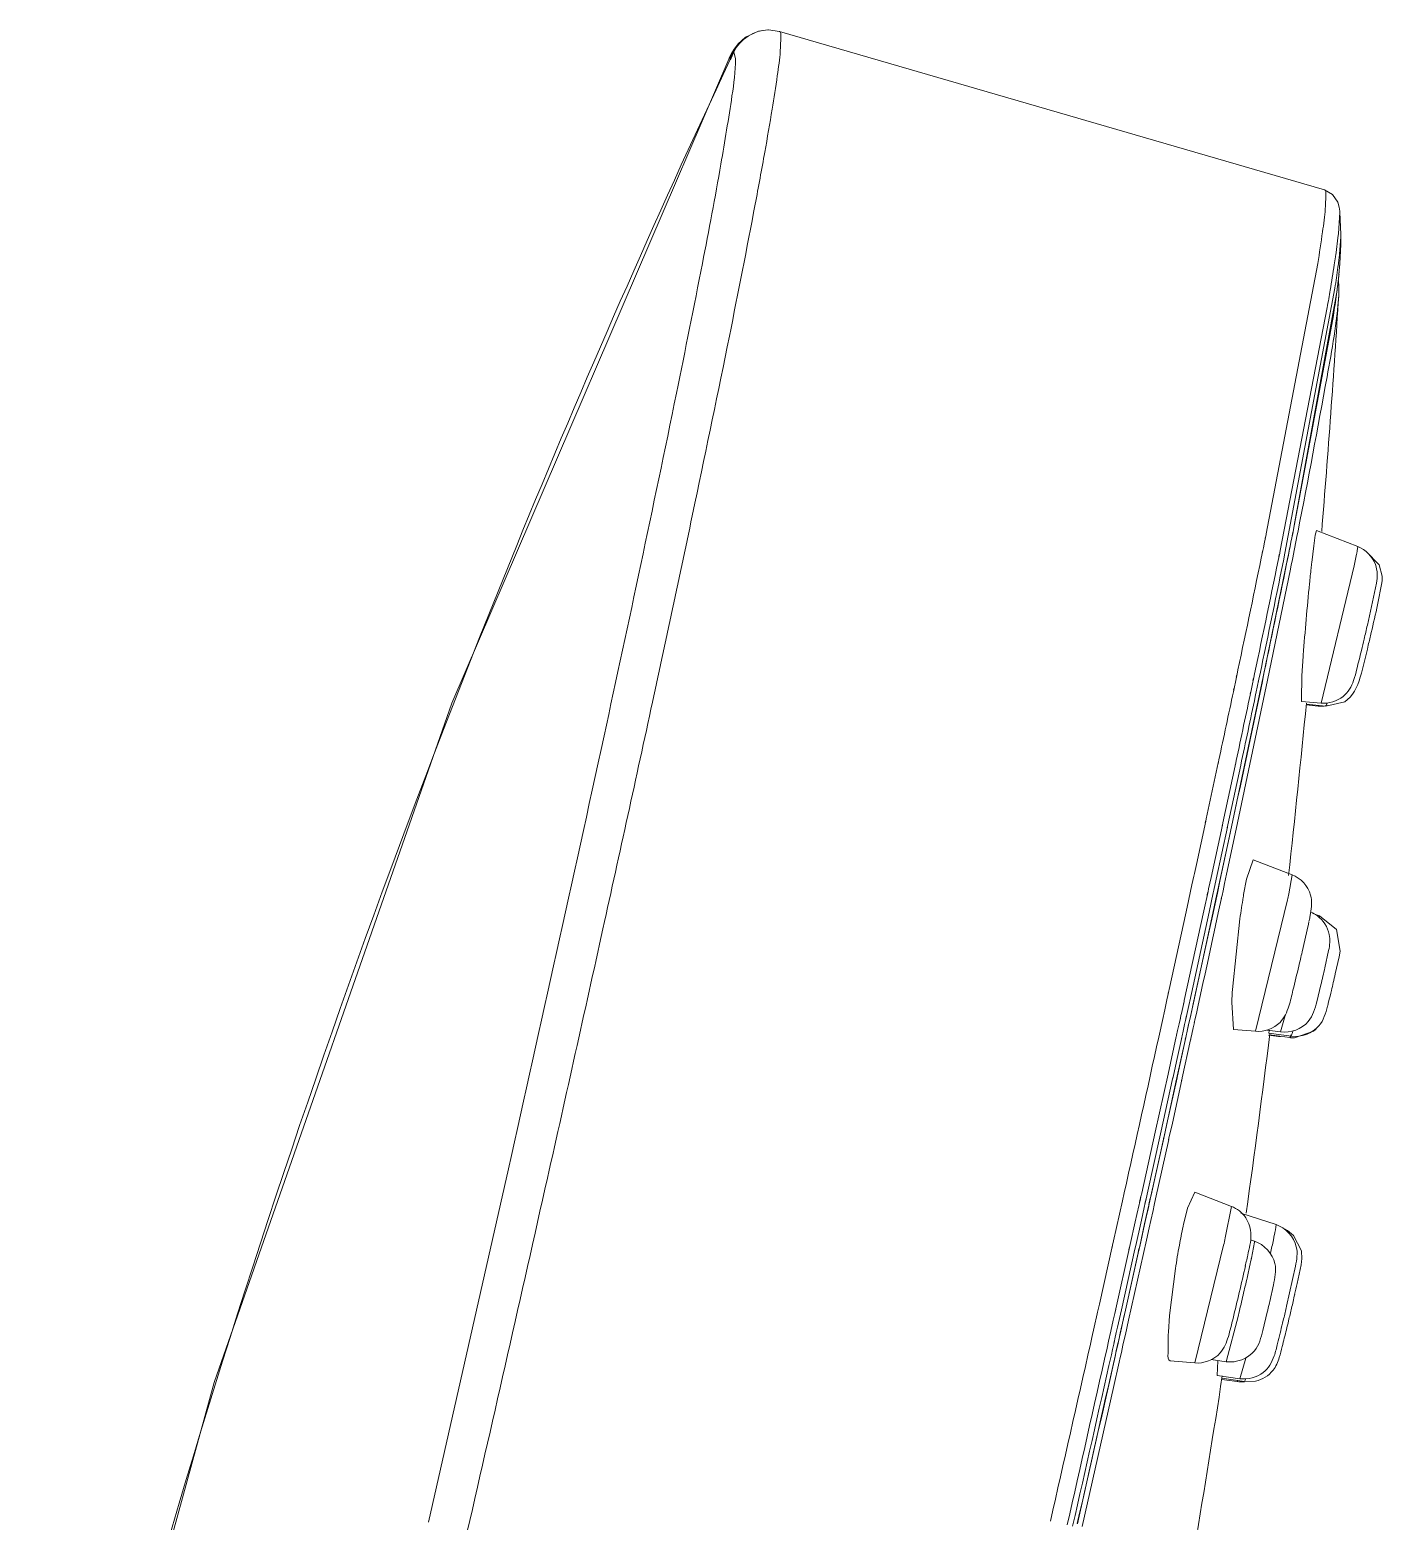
# Model space of a CAD drawing. Header units: millimetres. Extents: x 0 to 460316, y -63250 to 103204.
# Drawn here: x 202115.62 to 202150.9, y 47797.14 to 47836.03 of the extents above; entities that cross this region are included whole.
import ezdxf

# ---------------------------------------------------------------- set-up
doc = ezdxf.new("R2010")
doc.units = ezdxf.units.MM
doc.header["$LTSCALE"] = 25

msp = doc.modelspace()

# ---------------------------------------------------------------- linework, layer by layer
at = {"color": 7, "linetype": 'Continuous', "lineweight": 20}
for p, q in [((202134.892, 47836.027), (202134.876, 47836.027)), ((202135.173, 47835.987), (202134.892, 47836.027)), ((202149.389, 47831.857), (202135.172, 47835.988)), ((202133.851, 47835.266), (202133.985, 47835.456)), ((202133.888, 47835.25), (202133.986, 47835.457)), ((202133.895, 47835.247), (202133.986, 47835.457)), ((202133.986, 47835.457), (202134.031, 47835.268)), ((202149.389, 47831.857), (202149.388, 47831.857)), ((202149.758, 47830.718), (202149.792, 47831.264)), ((202149.816, 47830.699), (202149.792, 47831.265)), ((202149.684, 47830.147), (202149.752, 47830.673)), ((202149.817, 47830.631), (202149.783, 47830.173)), ((202149.816, 47830.699), (202149.817, 47830.631)), ((202147.872, 47822.883), (202149.217, 47829.935)), ((202149.758, 47829.54), (202149.794, 47829.933)), ((202149.792, 47829.916), (202149.77, 47829.653)), ((202149.793, 47829.931), (202149.792, 47829.913)), ((202149.793, 47829.931), (202149.792, 47829.916)), ((202149.795, 47829.974), (202149.793, 47829.931)), ((202149.706, 47829.129), (202149.758, 47829.54)), ((202149.768, 47829.351), (202149.754, 47829.477)), ((202149.765, 47829.603), (202149.764, 47829.595)), ((202149.765, 47829.603), (202149.765, 47829.598)), ((202149.663, 47829.289), (202148.361, 47822.378)), ((202149.72, 47829.239), (202148.603, 47823.1)), ((202149.763, 47829.109), (202149.768, 47829.351)), ((202148.237, 47822.451), (202149.464, 47828.785)), ((202148.586, 47823), (202149.624, 47828.576)), ((202147.827, 47822.664), (202147.868, 47822.863)), ((202147.868, 47822.863), (202147.872, 47822.883)), ((202148.673, 47822.812), (202148.703, 47822.964)), ((202149.111, 47822.568), (202149.153, 47822.853)), ((202149.153, 47822.853), (202149.185, 47822.968)), ((202150.26, 47822.551), (202149.185, 47822.968)), ((202147.764, 47822.372), (202147.777, 47822.435)), ((202147.783, 47822.448), (202147.797, 47822.517)), ((202147.797, 47822.517), (202147.827, 47822.664)), ((202147.842, 47822.758), (202147.846, 47822.776)), ((202148.223, 47822.384), (202148.237, 47822.451)), ((202149.059, 47822.135), (202149.111, 47822.568)), ((202150.246, 47822.438), (202150.26, 47822.551)), ((202150.82, 47822.072), (202150.474, 47822.434)), ((202148.429, 47822.234), (202147.795, 47819.157)), ((202148.199, 47822.284), (202148.212, 47822.347)), ((202148.503, 47821.961), (202148.526, 47822.079)), ((202149.302, 47818.468), (202150.168, 47822.045)), ((202150.168, 47822.045), (202150.23, 47822.353)), ((202150.896, 47821.783), (202150.82, 47822.072)), ((202147.909, 47819.066), (202148.503, 47821.961)), ((202150.891, 47821.602), (202150.897, 47821.671)), ((202150.897, 47821.671), (202150.896, 47821.783)), ((202150.511, 47820.502), (202150.75, 47821.596)), ((202150.776, 47821.032), (202150.891, 47821.602)), ((202147.122, 47819.274), (202147.135, 47819.335)), ((202147.795, 47819.157), (202146.904, 47814.956)), ((202147.015, 47818.766), (202147.051, 47818.936)), ((202147.051, 47818.936), (202147.059, 47818.974)), ((202147.059, 47818.974), (202147.122, 47819.274)), ((202147.09, 47815.185), (202147.909, 47819.066)), ((202147.091, 47819.149), (202147.104, 47819.21)), ((202147.494, 47818.881), (202147.557, 47819.178)), ((202147.527, 47819.057), (202147.54, 47819.118)), ((202147.557, 47819.178), (202147.57, 47819.238)), ((202147.69, 47819.137), (202147.629, 47818.845)), ((202147.676, 47819.089), (202147.663, 47819.028)), ((202147.668, 47818.541), (202147.772, 47819.034)), ((202147.703, 47819.197), (202147.69, 47819.137)), ((202147.765, 47819.007), (202147.778, 47819.068)), ((202147.772, 47819.034), (202147.784, 47819.093)), ((202148.789, 47818.515), (202148.804, 47819.217)), ((202147.019, 47818.811), (202147.027, 47818.849)), ((202147.451, 47818.674), (202147.486, 47818.843)), ((202147.455, 47818.719), (202147.463, 47818.757)), ((202147.486, 47818.843), (202147.494, 47818.881)), ((202147.621, 47818.808), (202147.586, 47818.642)), ((202147.6, 47818.728), (202147.592, 47818.69)), ((202147.629, 47818.845), (202147.621, 47818.808)), ((202149.302, 47818.468), (202148.789, 47818.515)), ((202149.231, 47818.392), (202148.913, 47818.421)), ((202149.429, 47818.392), (202148.915, 47818.439)), ((202149.429, 47818.392), (202149.919, 47818.506)), ((202149.429, 47818.392), (202149.458, 47818.467)), ((202146.627, 47816.939), (202146.638, 47816.993)), ((202146.308, 47815.455), (202146.621, 47816.914)), ((202146.608, 47816.86), (202146.623, 47816.935)), ((202146.621, 47816.914), (202146.627, 47816.939)), ((202146.741, 47815.346), (202147.061, 47816.837)), ((202147.207, 47816.852), (202146.874, 47815.294)), ((202147.043, 47816.768), (202147.049, 47816.792)), ((202147.061, 47816.837), (202147.066, 47816.862)), ((202146.295, 47815.394), (202146.308, 47815.455)), ((202146.05, 47814.259), (202146.295, 47815.394)), ((202146.282, 47815.343), (202146.296, 47815.408)), ((202146.434, 47813.923), (202146.728, 47815.286)), ((202146.861, 47815.234), (202146.57, 47813.882)), ((202146.716, 47814.069), (202146.968, 47815.242)), ((202146.719, 47815.249), (202146.733, 47815.313)), ((202146.728, 47815.286), (202146.741, 47815.346)), ((202146.838, 47814.012), (202147.09, 47815.185)), ((202146.874, 47815.294), (202146.857, 47815.218)), ((202146.904, 47814.956), (202146.716, 47814.079)), ((202145.999, 47814.024), (202146.05, 47814.259)), ((202147.36, 47813.88), (202147.535, 47814.386)), ((202148.549, 47813.993), (202147.535, 47814.386)), ((202145.935, 47813.727), (202145.984, 47813.954)), ((202145.958, 47813.853), (202145.974, 47813.924)), ((202145.984, 47813.954), (202145.999, 47814.024)), ((202146.37, 47813.628), (202146.434, 47813.923)), ((202146.57, 47813.882), (202146.507, 47813.589)), ((202146.663, 47813.822), (202146.716, 47814.069)), ((202146.716, 47814.079), (202146.665, 47813.844)), ((202146.785, 47813.764), (202146.838, 47814.012)), ((202147.283, 47813.475), (202147.36, 47813.88)), ((202148.459, 47813.495), (202148.549, 47813.993)), ((202145.809, 47813.148), (202145.935, 47813.727)), ((202146.245, 47813.052), (202146.355, 47813.558)), ((202146.329, 47813.456), (202146.344, 47813.527)), ((202146.355, 47813.558), (202146.37, 47813.628)), ((202146.492, 47813.52), (202146.383, 47813.017)), ((202146.483, 47813.497), (202146.468, 47813.426)), ((202146.588, 47813.486), (202146.48, 47812.989)), ((202146.507, 47813.589), (202146.492, 47813.52)), ((202146.581, 47813.439), (202146.597, 47813.513)), ((202146.603, 47813.555), (202146.588, 47813.486)), ((202146.597, 47813.513), (202146.663, 47813.822)), ((202146.665, 47813.844), (202146.603, 47813.555)), ((202146.719, 47813.456), (202146.745, 47813.576)), ((202146.745, 47813.576), (202146.785, 47813.764)), ((202145.721, 47812.744), (202145.809, 47813.148)), ((202146.467, 47812.914), (202146.581, 47813.439)), ((202146.582, 47813.476), (202146.567, 47813.404)), ((202146.571, 47813.403), (202146.587, 47813.475)), ((202146.655, 47813.161), (202146.703, 47813.382)), ((202146.701, 47813.375), (202146.719, 47813.456)), ((202147.591, 47809.91), (202148.425, 47813.339)), ((202145.34, 47810.998), (202145.721, 47812.744)), ((202145.735, 47810.715), (202146.245, 47813.052)), ((202146.383, 47813.017), (202145.877, 47810.694)), ((202146.48, 47812.989), (202145.973, 47810.657)), ((202146.366, 47812.449), (202146.467, 47812.914)), ((202146.991, 47811.004), (202147.185, 47812.845)), ((202148.962, 47812.657), (202148.982, 47812.754)), ((202149.011, 47812.891), (202149.029, 47812.982)), ((202149.264, 47812.925), (202149.092, 47812.981)), ((202149.264, 47812.925), (202149.706, 47812.567)), ((202145.969, 47810.628), (202146.366, 47812.449)), ((202148.809, 47811.98), (202148.965, 47812.671)), ((202149.706, 47812.567), (202149.8, 47812.003)), ((202149.5, 47812.014), (202149.403, 47811.568)), ((202149.8, 47812.003), (202149.772, 47811.857)), ((202149.772, 47811.857), (202149.674, 47811.408)), ((202145.225, 47810.474), (202145.29, 47810.772)), ((202145.29, 47810.772), (202145.297, 47810.802)), ((202145.297, 47810.802), (202145.332, 47810.963)), ((202145.317, 47810.904), (202145.324, 47810.937)), ((202145.332, 47810.963), (202145.34, 47810.998)), ((202149.299, 47811.122), (202149.191, 47810.682)), ((202145.163, 47810.192), (202145.225, 47810.474)), ((202145.277, 47810.72), (202145.283, 47810.749)), ((202145.649, 47810.324), (202145.66, 47810.372)), ((202145.66, 47810.372), (202145.728, 47810.684)), ((202145.713, 47810.626), (202145.719, 47810.655)), ((202145.728, 47810.684), (202145.735, 47810.715)), ((202145.87, 47810.664), (202145.802, 47810.352)), ((202145.859, 47810.624), (202145.853, 47810.595)), ((202145.877, 47810.694), (202145.87, 47810.664)), ((202145.973, 47810.657), (202145.895, 47810.301)), ((202145.895, 47810.286), (202145.969, 47810.628)), ((202146.013, 47810.205), (202146.06, 47810.42)), ((202146.06, 47810.42), (202146.088, 47810.548)), ((202147.017, 47809.962), (202146.972, 47810.674)), ((202145.084, 47809.832), (202145.163, 47810.192)), ((202145.562, 47809.93), (202145.601, 47810.107)), ((202145.601, 47810.107), (202145.633, 47810.25)), ((202145.623, 47810.21), (202145.648, 47810.326)), ((202145.633, 47810.25), (202145.649, 47810.324)), ((202145.744, 47810.089), (202145.705, 47809.912)), ((202145.775, 47810.231), (202145.744, 47810.089)), ((202145.788, 47810.296), (202145.763, 47810.18)), ((202145.791, 47810.305), (202145.775, 47810.231)), ((202145.802, 47810.352), (202145.791, 47810.305)), ((202145.848, 47810.086), (202145.81, 47809.911)), ((202145.813, 47809.91), (202145.849, 47810.079)), ((202145.879, 47810.228), (202145.848, 47810.086)), ((202145.849, 47810.079), (202145.88, 47810.216)), ((202145.876, 47810.229), (202145.861, 47810.158)), ((202145.864, 47810.158), (202145.895, 47810.301)), ((202145.88, 47810.216), (202145.895, 47810.286)), ((202145.933, 47809.837), (202145.969, 47810.002)), ((202145.969, 47810.002), (202145.998, 47810.137)), ((202145.996, 47810.13), (202146.013, 47810.205)), ((202148.246, 47809.894), (202148.369, 47810.327)), ((202145.068, 47809.759), (202145.084, 47809.832)), ((202145.313, 47808.797), (202145.527, 47809.771)), ((202145.524, 47809.755), (202145.536, 47809.808)), ((202145.536, 47809.808), (202145.562, 47809.93)), ((202145.67, 47809.753), (202145.549, 47809.201)), ((202145.775, 47809.753), (202145.553, 47808.74)), ((202145.558, 47808.749), (202145.787, 47809.795)), ((202145.679, 47809.791), (202145.664, 47809.723)), ((202145.705, 47809.912), (202145.679, 47809.791)), ((202145.683, 47808.698), (202145.9, 47809.688)), ((202145.77, 47809.738), (202145.762, 47809.702)), ((202145.783, 47809.791), (202145.775, 47809.753)), ((202145.81, 47809.911), (202145.783, 47809.791)), ((202145.787, 47809.795), (202145.813, 47809.91)), ((202145.896, 47809.673), (202145.904, 47809.709)), ((202145.9, 47809.688), (202145.908, 47809.724)), ((202145.908, 47809.724), (202145.933, 47809.837)), ((202147.591, 47809.91), (202147.017, 47809.962)), ((202148.246, 47809.894), (202147.901, 47809.944)), ((202148.134, 47809.782), (202147.932, 47809.812)), ((202147.944, 47809.866), (202147.946, 47809.934)), ((202148.527, 47809.782), (202147.944, 47809.866)), ((202147.964, 47809.821), (202148.49, 47809.745)), ((202148.501, 47809.769), (202148.516, 47809.818)), ((202148.527, 47809.782), (202148.568, 47809.907)), ((202149.107, 47809.915), (202148.607, 47809.737)), ((202145.549, 47809.201), (202145.451, 47808.755)), ((202144.977, 47807.278), (202145.313, 47808.797)), ((202145.439, 47808.703), (202145.117, 47807.241)), ((202145.535, 47808.659), (202145.215, 47807.209)), ((202145.281, 47807.494), (202145.545, 47808.694)), ((202145.423, 47807.517), (202145.671, 47808.643)), ((202145.451, 47808.755), (202145.434, 47808.677)), ((202145.553, 47808.74), (202145.534, 47808.655)), ((202145.535, 47808.654), (202145.547, 47808.708)), ((202145.545, 47808.694), (202145.558, 47808.749)), ((202145.666, 47808.625), (202145.678, 47808.68)), ((202145.671, 47808.643), (202145.683, 47808.698)), ((202144.625, 47805.694), (202144.977, 47807.278)), ((202145.199, 47807.125), (202145.281, 47807.494)), ((202145.336, 47807.124), (202145.423, 47807.517)), ((202145.117, 47807.241), (202144.767, 47805.662)), ((202144.864, 47805.611), (202145.199, 47807.125)), ((202145.207, 47807.174), (202144.868, 47805.64)), ((202144.986, 47805.541), (202145.328, 47807.088)), ((202145.199, 47807.146), (202145.19, 47807.11)), ((202145.215, 47807.209), (202145.207, 47807.174)), ((202145.326, 47807.079), (202145.336, 47807.124)), ((202128.106, 47806.322), (202126.018, 47797.107)), ((202144.123, 47805.49), (202144.17, 47805.701)), ((202145.819, 47805.302), (202146.01, 47805.715)), ((202146.963, 47805.345), (202146.01, 47805.715)), ((202143.891, 47804.448), (202144.123, 47805.49)), ((202144.501, 47805.134), (202144.558, 47805.394)), ((202144.558, 47805.394), (202144.589, 47805.532)), ((202144.567, 47805.449), (202144.603, 47805.61)), ((202144.589, 47805.532), (202144.605, 47805.605)), ((202144.605, 47805.605), (202144.625, 47805.694)), ((202144.7, 47805.363), (202144.642, 47805.103)), ((202144.731, 47805.5), (202144.7, 47805.363)), ((202144.745, 47805.579), (202144.709, 47805.418)), ((202144.767, 47805.662), (202144.731, 47805.5)), ((202144.742, 47805.062), (202144.799, 47805.317)), ((202144.801, 47805.342), (202144.744, 47805.084)), ((202144.799, 47805.317), (202144.829, 47805.452)), ((202144.832, 47805.479), (202144.801, 47805.342)), ((202144.845, 47805.556), (202144.809, 47805.395)), ((202144.813, 47805.395), (202144.868, 47805.64)), ((202144.829, 47805.452), (202144.864, 47805.611)), ((202144.919, 47805.241), (202144.95, 47805.379)), ((202144.95, 47805.379), (202144.986, 47805.541)), ((202146.802, 47804.521), (202146.963, 47805.345)), ((202144.327, 47804.354), (202144.457, 47804.939)), ((202144.457, 47804.939), (202144.501, 47805.134)), ((202144.642, 47805.103), (202144.599, 47804.909)), ((202144.699, 47804.871), (202144.742, 47805.062)), ((202144.744, 47805.084), (202144.701, 47804.891)), ((202144.818, 47804.786), (202144.862, 47804.981)), ((202144.862, 47804.981), (202144.919, 47805.241)), ((202145.715, 47804.875), (202145.819, 47805.302)), ((202148.128, 47804.87), (202147.213, 47805.171)), ((202144.599, 47804.909), (202144.469, 47804.325)), ((202144.701, 47804.891), (202144.572, 47804.311)), ((202144.572, 47804.297), (202144.699, 47804.871)), ((202144.747, 47804.466), (202144.818, 47804.786)), ((202148.059, 47804.475), (202148.083, 47804.595)), ((202148.788, 47804.188), (202148.583, 47804.585)), ((202143.52, 47802.791), (202143.865, 47804.335)), ((202143.85, 47804.277), (202143.874, 47804.388)), ((202143.865, 47804.335), (202143.891, 47804.448)), ((202143.95, 47802.669), (202144.308, 47804.271)), ((202144.447, 47804.227), (202144.093, 47802.644)), ((202144.55, 47804.213), (202144.198, 47802.636)), ((202144.202, 47802.641), (202144.55, 47804.201)), ((202144.292, 47804.21), (202144.31, 47804.291)), ((202144.308, 47804.271), (202144.327, 47804.354)), ((202144.451, 47804.259), (202144.43, 47804.163)), ((202144.469, 47804.325), (202144.447, 47804.227)), ((202144.552, 47804.237), (202144.531, 47804.141)), ((202144.572, 47804.311), (202144.534, 47804.14)), ((202144.55, 47804.201), (202144.572, 47804.297)), ((202144.669, 47804.116), (202144.747, 47804.466)), ((202146.006, 47801.263), (202146.761, 47804.333)), ((202147.568, 47804.436), (202147.466, 47804.47)), ((202147.486, 47803.998), (202147.568, 47804.415)), ((202148.801, 47803.976), (202148.788, 47804.188)), ((202144.28, 47802.374), (202144.669, 47804.116)), ((202147.327, 47803.787), (202147.353, 47803.904)), ((202147.437, 47803.769), (202147.453, 47803.844)), ((202147.453, 47803.844), (202147.465, 47803.897)), ((202147.465, 47803.897), (202147.476, 47803.948)), ((202148.403, 47802.739), (202148.636, 47803.788)), ((202148.679, 47803.333), (202148.78, 47803.82)), ((202148.78, 47803.82), (202148.794, 47803.91)), ((202148.794, 47803.91), (202148.801, 47803.976)), ((202145.352, 47802.498), (202145.505, 47803.723)), ((202143.474, 47802.586), (202143.52, 47802.791)), ((202143.884, 47802.377), (202143.947, 47802.658)), ((202143.923, 47802.549), (202143.95, 47802.669)), ((202144.093, 47802.644), (202144.043, 47802.422)), ((202144.198, 47802.636), (202144.148, 47802.415)), ((202144.153, 47802.423), (202144.202, 47802.641)), ((202143.386, 47802.194), (202143.464, 47802.544)), ((202143.464, 47802.543), (202143.474, 47802.586)), ((202143.82, 47802.092), (202143.884, 47802.377)), ((202144.043, 47802.422), (202143.992, 47802.195)), ((202144.148, 47802.415), (202144.063, 47802.037)), ((202144.069, 47802.048), (202144.153, 47802.423)), ((202144.198, 47802.007), (202144.28, 47802.374)), ((202145.319, 47802.061), (202145.352, 47802.498)), ((202146.83, 47801.294), (202147.145, 47802.506)), ((202147.899, 47802.584), (202147.782, 47802.107)), ((202148.298, 47802.297), (202148.326, 47802.412)), ((202143.286, 47801.75), (202143.326, 47801.929)), ((202143.326, 47801.929), (202143.386, 47802.194)), ((202143.721, 47801.648), (202143.761, 47801.827)), ((202143.761, 47801.827), (202143.82, 47802.092)), ((202143.921, 47801.881), (202143.897, 47801.775)), ((202143.925, 47801.893), (202143.902, 47801.791)), ((202143.961, 47802.054), (202143.925, 47801.893)), ((202143.992, 47802.195), (202143.961, 47802.054)), ((202144.002, 47801.753), (202144.025, 47801.856)), ((202144.024, 47801.86), (202144.004, 47801.773)), ((202144.006, 47801.767), (202144.03, 47801.874)), ((202144.063, 47802.037), (202144.024, 47801.86)), ((202144.03, 47801.874), (202144.069, 47802.048)), ((202144.134, 47801.722), (202144.16, 47801.835)), ((202144.16, 47801.835), (202144.198, 47802.007)), ((202143.862, 47801.612), (202143.832, 47801.478)), ((202143.902, 47801.791), (202143.862, 47801.612)), ((202143.96, 47801.575), (202143.93, 47801.442)), ((202143.931, 47801.432), (202143.961, 47801.569)), ((202144.004, 47801.773), (202143.96, 47801.575)), ((202143.961, 47801.569), (202144.006, 47801.767)), ((202144.062, 47801.401), (202144.093, 47801.536)), ((202144.093, 47801.536), (202144.136, 47801.729)), ((202143.888, 47800.623), (202144.036, 47801.283)), ((202144.036, 47801.283), (202144.062, 47801.401)), ((202146.006, 47801.263), (202145.37, 47801.32)), ((202146.83, 47801.294), (202146.436, 47801.351)), ((202146.592, 47800.937), (202146.611, 47801.313)), ((202147.185, 47800.852), (202147.339, 47801.389)), ((202147.185, 47800.852), (202146.592, 47800.937)), ((202147.112, 47800.777), (202146.712, 47800.834)), ((202147.309, 47800.777), (202146.715, 47800.862)), ((202147.112, 47800.777), (202147.116, 47800.782)), ((202147.309, 47800.777), (202147.336, 47800.847)), ((202147.309, 47800.777), (202147.595, 47800.787)), ((202143.069, 47796.996), (202143.888, 47800.623))]:
    msp.add_line(p, q, dxfattribs=at)
for points in [[(202134.876, 47836.027), (202134.629, 47835.994), (202134.286, 47835.832), (202134.096, 47835.658), (202133.991, 47835.521), (202133.922, 47835.407), (202133.866, 47835.299), (202133.851, 47835.266)], [(202133.851, 47835.266), (202126.632, 47818.466), (202120.426, 47800.748), (202115.621, 47783.243)], [(202149.792, 47831.267), (202149.789, 47831.302), (202149.777, 47831.403), (202149.74, 47831.531), (202149.604, 47831.732), (202149.388, 47831.857)], [(202149.795, 47829.93), (202149.814, 47830.432), (202149.817, 47830.632)]]:
    msp.add_lwpolyline(points, dxfattribs=at)
for centre, radius, start, end in [((202138.292, 47831.981), 11.535, 353.4887, 353.7173), ((202103.458, 47836.951), 46.725, 350.5024, 351.3196), ((202118.38, 47834.656), 31.627, 351.3495, 351.7309), ((202122.876, 47833.444), 27.107, 351.183, 352.3562), ((202132.982, 47832.072), 16.909, 352.4081, 352.9843), ((202135.596, 47831.747), 14.275, 352.9975, 353.1219), ((202137.748, 47831.491), 12.107, 353.1081, 353.7528), ((202135.335, 47831.192), 14.517, 352.2682, 353.6943), ((202140.198, 47830.643), 9.624, 353.801, 354.0954), ((201837.588, 47848.49), 312.776, 355.3153, 356.44739), ((202079.907, 47840.856), 70.596, 350.1545, 350.53052), ((202118.215, 47833.531), 31.798, 351.0363, 352.0432), ((201763.177, 47900.317), 393.087, 348.52315, 348.65645), ((201768.91, 47899.188), 387.242, 348.5377, 348.66837), ((201509.814, 47953.638), 651.318, 348.100109, 348.379875), ((201809.658, 47890.295), 345.666, 348.61815, 348.74204), ((202144.516, 47823.458), 5.82, 349.0556, 349.9079), ((201510.805, 47953.18), 650.7, 348.121083, 348.403996), ((201613.492, 47931.36), 545.859, 348.1424, 348.48343), ((201607.172, 47932.153), 552.307, 348.18774, 348.50666), ((202189.121, 47817.638), 40.313, 173.5948, 173.8045), ((202201.189, 47816.336), 52.452, 173.813, 174.2565), ((202220.496, 47814.391), 71.856, 174.25387, 175.74554), ((202097.729, 47832.732), 54.322, 346.7782, 347.5622), ((202083.603, 47836.034), 68.687, 346.61804, 346.93099), ((202090.945, 47834.282), 61.139, 346.33837, 346.62299), ((202084.307, 47835.822), 68.095, 346.54969, 346.83037), ((202189.538, 47816.696), 40.812, 175.7484, 176.458), ((201292.809, 47999.396), 873.095, 347.941228, 348.060181), ((201319.093, 47992.61), 846.662, 347.907505, 348.135698), ((201326.628, 47991.944), 838.912, 347.953768, 348.0803), ((201363.138, 47983.78), 801.642, 347.981162, 348.111927), ((201837.588, 47848.49), 312.776, 353.66459, 354.4921), ((202149.303, 47819.19), 0.801, 264.8231, 273.8913), ((202149.303, 47819.194), 0.805, 273.8705, 281.1011), ((202112.771, 47821.044), 36.478, 347.8056, 348.0563), ((200997.962, 48061.117), 1175.151, 347.688708, 347.819064), ((202167.739, 47809.973), 20.753, 170.4588, 172.0436), ((202163.162, 47810.726), 16.115, 170.2738, 170.4046), ((202132.029, 47816.354), 17.332, 348.0731, 348.4758), ((202148.73, 47812.272), 0.806, 54.4133, 67.6438), ((202081.555, 47827.555), 69.034, 346.6421, 346.9605), ((202108.509, 47820.874), 41.94, 346.5539, 347.1796), ((202108.389, 47820.854), 42.351, 346.5163, 346.7972), ((202108.7, 47820.786), 42.033, 346.7907, 347.1078), ((202161.001, 47810.064), 14.042, 176.1635, 177.5099), ((202120.633, 47817.899), 29.756, 345.941, 346.5525), ((202133.256, 47814.747), 16.746, 345.5265, 345.9101), ((200485.758, 48174.878), 1699.006, 347.450095, 347.590274), ((201837.588, 47848.49), 312.776, 352.03847, 352.90278), ((202148.248, 47810.576), 0.801, 261.8112, 269.7799), ((202148.603, 47810.529), 0.792, 261.8007, 264.2921), ((202148.604, 47810.539), 0.802, 264.2971, 270.2364), ((202148.632, 47810.507), 0.759, 308.7946, 315.2092), ((199888.898, 48309.097), 2296.003, 347.109049, 347.344878), ((202161.223, 47801.503), 15.871, 167.9284, 169.7313), ((202157.765, 47802.229), 12.337, 167.7377, 167.8673), ((202157.324, 47802.325), 11.886, 167.6119, 167.7376), ((202146.668, 47804.967), 1.463, 345.5218, 356.213), ((202147.998, 47804.03), 0.807, 43.4918, 62.6782), ((202166.673, 47800.502), 21.412, 169.6964, 171.3501), ((202084.749, 47818.155), 63.533, 347.43527, 347.60835), ((202114.122, 47811.542), 34.665, 347.646, 348.2371), ((202088.133, 47817.013), 60.654, 346.73836, 347.41326), ((202119.302, 47810.085), 28.723, 347.5963, 347.9211), ((202091.412, 47816.131), 57.373, 347.21531, 347.55743), ((202071.55, 47820.631), 77.738, 346.87264, 347.2202), ((202108.524, 47811.941), 40.471, 346.6321, 347.3119), ((202125.824, 47808.055), 22.74, 347.2911, 347.8978), ((202087.499, 47816.939), 62.675, 346.86062, 347.19129), ((202102.848, 47813.455), 46.935, 347.1848, 347.5458), ((202065.944, 47821.926), 83.492, 346.54969, 346.88072), ((202083.984, 47817.797), 66.156, 346.55222, 346.84282), ((202083.708, 47817.817), 66.566, 346.57487, 346.86703), ((202091.486, 47815.958), 58.569, 346.33986, 346.57712), ((199925.654, 48300.289), 2272.979, 347.210914, 347.330157), ((200011.633, 48280.59), 2185.219, 347.215612, 347.339536), ((200040.635, 48273.914), 2155.605, 347.218104, 347.339931), ((200074.971, 48265.949), 2120.461, 347.225134, 347.346221), ((200077.138, 48265.446), 2118.24, 347.225419, 347.346362), ((201837.588, 47848.49), 312.776, 350.43106, 351.25277), ((202147.226, 47801.574), 0.805, 261.8443, 275.4596)]:
    msp.add_arc(centre, radius, start, end, dxfattribs=at)
for points, knots in [([(202135.173, 47835.987), (202135.22, 47835.974), (202135.205, 47835.729), (202135.201, 47835.401), (202135.107, 47834.738), (202134.976, 47833.879), (202134.78, 47832.755), (202134.416, 47830.782), (202133.812, 47827.727), (202132.916, 47823.401), (202131.815, 47818.251), (202130.531, 47812.385), (202129.61, 47808.25), (202129.124, 47806.083)], [0, 0, 0, 0, 0.004803, 0.017417, 0.03817, 0.067141, 0.104324, 0.149662, 0.264497, 0.410086, 0.583775, 0.781858, 1, 1, 1, 1]), ([(202134.031, 47835.268), (202134.032, 47834.946), (202133.898, 47834.028), (202133.611, 47832.253), (202133.117, 47829.668), (202132.121, 47824.695), (202130.44, 47816.821), (202128.949, 47810.084), (202128.106, 47806.322)], [0, 0, 0, 0, 0.032704, 0.093705, 0.182854, 0.299583, 0.608682, 1, 1, 1, 1]), ([(202115.672, 47783.254), (202118.866, 47796.648), (202124.526, 47814.244), (202131.926, 47831.075), (202133.888, 47835.25)], [0, 0, 0, 0, 0.749039, 1, 1, 1, 1]), ([(202149.217, 47829.935), (202149.261, 47830.209), (202149.33, 47830.671), (202149.417, 47831.298), (202149.421, 47831.611), (202149.434, 47831.844), (202149.389, 47831.857)], [0, 0, 0, 0, 0.429105, 0.738483, 0.927477, 1, 1, 1, 1]), ([(202149.678, 47830.108), (202149.679, 47830.114), (202149.681, 47830.127), (202149.683, 47830.141), (202149.684, 47830.147)], [0, 0, 0, 0, 0.501941, 1, 1, 1, 1]), ([(202148.703, 47822.964), (202148.968, 47824.299), (202149.343, 47826.341), (202149.718, 47828.392), (202149.763, 47829.109)], [0, 0, 0, 0, 0.654442, 1, 1, 1, 1]), ([(202150.75, 47821.596), (202150.778, 47821.756), (202150.776, 47822.158), (202150.464, 47822.472), (202150.26, 47822.551)], [0, 0, 0, 0, 0.426461, 1, 1, 1, 1]), ([(202149.302, 47818.468), (202149.502, 47818.45), (202149.903, 47818.567), (202150.15, 47818.997), (202150.247, 47819.42), (202150.316, 47819.681), (202150.355, 47819.842)], [0, 0, 0, 0, 0.316194, 0.575977, 0.739847, 1, 1, 1, 1]), ([(202149.919, 47818.506), (202150.134, 47818.638), (202150.372, 47819.189), (202150.467, 47819.702), (202150.534, 47819.983)], [0, 0, 0, 0, 0.465749, 1, 1, 1, 1]), ([(202149.231, 47818.392), (202149.233, 47818.392), (202149.235, 47818.398), (202149.238, 47818.402), (202149.239, 47818.406)], [0, 0, 0, 0, 0.307112, 1, 1, 1, 1]), ([(202149.029, 47812.982), (202149.058, 47813.139), (202149.098, 47813.555), (202148.772, 47813.906), (202148.549, 47813.993)], [0, 0, 0, 0, 0.402408, 1, 1, 1, 1]), ([(202147.279, 47813.449), (202147.279, 47813.453), (202147.281, 47813.462), (202147.282, 47813.471), (202147.283, 47813.475)], [0, 0, 0, 0, 0.501266, 1, 1, 1, 1]), ([(202149.199, 47812.927), (202149.358, 47812.813), (202149.568, 47812.496), (202149.528, 47812.152), (202149.5, 47812.014)], [0, 0, 0, 0, 0.580787, 1, 1, 1, 1]), ([(202149.261, 47812.879), (202149.262, 47812.89), (202149.261, 47812.902), (202149.268, 47812.924), (202149.264, 47812.925)], [0, 0, 0, 0, 0.736053, 1, 1, 1, 1]), ([(202147.591, 47809.91), (202147.818, 47809.889), (202148.253, 47810.043), (202148.47, 47810.55), (202148.584, 47811.052), (202148.672, 47811.398), (202148.722, 47811.606)], [0, 0, 0, 0, 0.30526, 0.521298, 0.713327, 1, 1, 1, 1]), ([(202149.191, 47810.682), (202149.144, 47810.502), (202149.019, 47810.05), (202148.501, 47809.858), (202148.246, 47809.894)], [0, 0, 0, 0, 0.418916, 1, 1, 1, 1]), ([(202149.47, 47810.562), (202149.424, 47810.382), (202149.295, 47809.934), (202148.781, 47809.746), (202148.527, 47809.782)], [0, 0, 0, 0, 0.419765, 1, 1, 1, 1]), ([(202148.134, 47809.783), (202148.135, 47809.782), (202148.138, 47809.787), (202148.139, 47809.79), (202148.14, 47809.792)], [0, 0, 0, 0, 0.28602, 1, 1, 1, 1]), ([(202148.49, 47809.745), (202148.492, 47809.745), (202148.495, 47809.757), (202148.499, 47809.763), (202148.501, 47809.769)], [0, 0, 0, 0, 0.275782, 1, 1, 1, 1]), ([(202147.39, 47804.074), (202147.427, 47804.248), (202147.523, 47804.576), (202147.379, 47805.079), (202147.112, 47805.288), (202146.963, 47805.345)], [0, 0, 0, 0, 0.361042, 0.677143, 1, 1, 1, 1]), ([(202148.636, 47803.788), (202148.669, 47803.954), (202148.739, 47804.397), (202148.376, 47804.789), (202148.128, 47804.87)], [0, 0, 0, 0, 0.392729, 1, 1, 1, 1]), ([(202147.568, 47804.436), (202147.817, 47804.354), (202148.199, 47803.938), (202148.098, 47803.472), (202148.059, 47803.287)], [0, 0, 0, 0, 0.581242, 1, 1, 1, 1]), ([(202147.568, 47804.415), (202147.568, 47804.42), (202147.568, 47804.426), (202147.569, 47804.436), (202147.568, 47804.436)], [0, 0, 0, 0, 0.728175, 1, 1, 1, 1]), ([(202147.476, 47803.948), (202147.477, 47803.957), (202147.481, 47803.973), (202147.485, 47803.99), (202147.486, 47803.998)], [0, 0, 0, 0, 0.505674, 1, 1, 1, 1]), ([(202146.006, 47801.263), (202146.243, 47801.241), (202146.692, 47801.412), (202146.896, 47801.954), (202147.02, 47802.49), (202147.116, 47802.873), (202147.169, 47803.099)], [0, 0, 0, 0, 0.300697, 0.502693, 0.706742, 1, 1, 1, 1]), ([(202147.185, 47800.852), (202147.393, 47800.822), (202147.819, 47800.93), (202148.08, 47801.384), (202148.181, 47801.837), (202148.256, 47802.122), (202148.298, 47802.297)], [0, 0, 0, 0, 0.310384, 0.564929, 0.732816, 1, 1, 1, 1]), ([(202145.37, 47801.32), (202145.301, 47801.327), (202145.326, 47801.702), (202145.308, 47801.88), (202145.319, 47802.061)], [0, 0, 0, 0, 0.275394, 1, 1, 1, 1]), ([(202147.782, 47802.107), (202147.735, 47801.924), (202147.62, 47801.46), (202147.091, 47801.256), (202146.83, 47801.294)], [0, 0, 0, 0, 0.418052, 1, 1, 1, 1]), ([(202147.595, 47800.787), (202147.769, 47800.825), (202148.056, 47801), (202148.214, 47801.379), (202148.301, 47801.74), (202148.363, 47801.981), (202148.398, 47802.126)], [0, 0, 0, 0, 0.324111, 0.548818, 0.729208, 1, 1, 1, 1]), ([(202147.116, 47800.782), (202147.117, 47800.785), (202147.121, 47800.792), (202147.123, 47800.799), (202147.125, 47800.804)], [0, 0, 0, 0, 0.363108, 1, 1, 1, 1])]:
    msp.add_open_spline(points, degree=3, knots=knots, dxfattribs=at)
msp.add_open_spline([(202134.876, 47836.027), (202134.523, 47836.022), (202134.136, 47835.775), (202133.985, 47835.456)], degree=3, dxfattribs=at)

doc.saveas('drawing.dxf')
